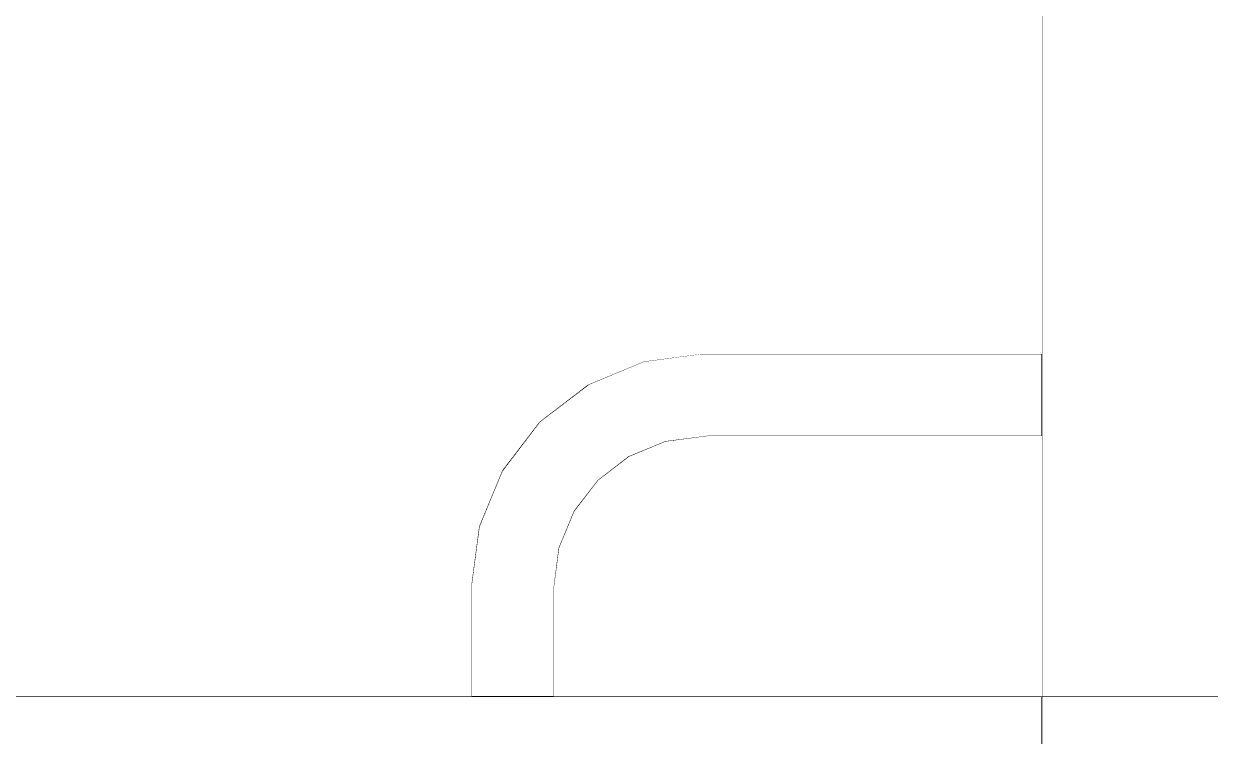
# Model space of a CAD drawing. Header units: millimetres. Extents: x -2171 to 1563, y -1758 to -1505.
# Drawn here: x -163.7505 to -163.4904, y -1729.1129 to -1728.9568 of the extents above; entities that cross this region are included whole.
import ezdxf

# ---------------------------------------------------------------- set-up
doc = ezdxf.new("R2010")
doc.units = ezdxf.units.MM
doc.linetypes.add('Wipeout_Contour', pattern=[1000, 0, -1000])
for name, color, linetype in [('Interior - Fixed Furniture', 7, 'Continuous'), ('Interior - Stair & Railing', 7, 'Continuous'), ('Structural - Bearing', 7, 'Continuous')]:
    doc.layers.add(name, color=color, linetype=linetype)
doc.layers.add('Interior - Fixed Furniture_Pen_No__4', color=8, linetype='Continuous', lineweight=9)
doc.layers.add('Structural - Bearing_Pen_No__88', color=7, linetype='Continuous', lineweight=13)
doc.layers.add('Interior - Stair & Railing_Pen_No__11', color=49, linetype='Continuous', lineweight=13, true_color=0x464646)

# ---------------------------------------------------------------- blocks, each defined once
blk = doc.blocks.new('Section Element_377_1')
at = {"layer": 'Interior - Fixed Furniture_Pen_No__4', "color": 8, "linetype": 'Continuous', "lineweight": 9}
for p, q in [((-10366.83, 25394), (-10367, 25394)), ((-10366.4, 25394), (-10366.83, 25394)), ((-10365.71, 25394), (-10366.4, 25394)), ((-10364.79, 25394), (-10365.71, 25394)), ((-10363.66, 25394), (-10364.79, 25394)), ((-10362.36, 25394), (-10363.66, 25394)), ((-10360.93, 25394), (-10362.36, 25394)), ((-10359.41, 25394), (-10360.93, 25394)), ((-10357.84, 25394), (-10359.41, 25394)), ((-10356.28, 25394), (-10357.84, 25394)), ((-10354.77, 25394), (-10356.28, 25394)), ((-10353.36, 25394), (-10354.77, 25394)), ((-10352.1, 25394), (-10353.36, 25394)), ((-10351.01, 25394), (-10352.1, 25394)), ((-10350.13, 25394), (-10351.01, 25394)), ((-10349.49, 25394), (-10350.13, 25394)), ((-10349.11, 25394), (-10349.49, 25394))]:
    blk.add_line(p, q, dxfattribs=at)
at = {"color": 254, "linetype": 'Wipeout_Contour', "lineweight": 0, "ltscale": 109815.459189}
blk.add_wipeout([(-10315.42, 25457.11), (-10315.41, 25457), (-10242, 25457), (-10242, 25457.11)], dxfattribs=at).dxf.layer = 'Interior - Fixed Furniture'
at = {"color": 254, "linetype": 'Wipeout_Contour', "lineweight": 0, "ltscale": 109816.378106}
blk.add_wipeout([(-10315.44, 25457.49), (-10315.42, 25457.11), (-10242, 25457.11), (-10242, 25457.49)], dxfattribs=at).dxf.layer = 'Interior - Fixed Furniture'
at = {"color": 254, "linetype": 'Wipeout_Contour', "lineweight": 0, "ltscale": 109818.290455}
blk.add_wipeout([(-10315.48, 25458.13), (-10315.44, 25457.49), (-10242, 25457.49), (-10242, 25458.13)], dxfattribs=at).dxf.layer = 'Interior - Fixed Furniture'
at = {"color": 254, "linetype": 'Wipeout_Contour', "lineweight": 0, "ltscale": 109821.138144}
blk.add_wipeout([(-10242, 25459.01), (-10315.54, 25459.01), (-10315.48, 25458.13), (-10242, 25458.13)], dxfattribs=at).dxf.layer = 'Interior - Fixed Furniture'
at = {"color": 254, "linetype": 'Wipeout_Contour', "lineweight": 0, "ltscale": 109824.83461}
blk.add_wipeout([(-10315.61, 25460.1), (-10315.54, 25459.01), (-10242, 25459.01), (-10242, 25460.1)], dxfattribs=at).dxf.layer = 'Interior - Fixed Furniture'
at = {"color": 254, "linetype": 'Wipeout_Contour', "lineweight": 0, "ltscale": 109875.057449}
blk.add_wipeout([(-10315.41, 25457), (-10315.42, 25457.11), (-10324.55, 25455.91), (-10324.52, 25455.8)], dxfattribs=at).dxf.layer = 'Interior - Fixed Furniture'
at = {"color": 254, "linetype": 'Wipeout_Contour', "lineweight": 0, "ltscale": 109829.267594}
blk.add_wipeout([(-10315.7, 25461.36), (-10315.61, 25460.1), (-10242, 25460.1), (-10242, 25461.36)], dxfattribs=at).dxf.layer = 'Interior - Fixed Furniture'
at = {"color": 254, "linetype": 'Wipeout_Contour', "lineweight": 0, "ltscale": 109876.010515}
blk.add_wipeout([(-10315.42, 25457.11), (-10315.44, 25457.49), (-10324.65, 25456.28), (-10324.55, 25455.91)], dxfattribs=at).dxf.layer = 'Interior - Fixed Furniture'
at = {"color": 254, "linetype": 'Wipeout_Contour', "lineweight": 0, "ltscale": 109834.302394}
blk.add_wipeout([(-10315.79, 25462.77), (-10315.7, 25461.36), (-10242, 25461.36), (-10242, 25462.77)], dxfattribs=at).dxf.layer = 'Interior - Fixed Furniture'
at = {"color": 254, "linetype": 'Wipeout_Contour', "lineweight": 0, "ltscale": 109877.996771}
blk.add_wipeout([(-10315.44, 25457.49), (-10315.48, 25458.13), (-10324.82, 25456.9), (-10324.65, 25456.28)], dxfattribs=at).dxf.layer = 'Interior - Fixed Furniture'
at = {"color": 254, "linetype": 'Wipeout_Contour', "lineweight": 0, "ltscale": 109839.786043}
blk.add_wipeout([(-10315.89, 25464.28), (-10315.79, 25462.77), (-10242, 25462.77), (-10242, 25464.28)], dxfattribs=at).dxf.layer = 'Interior - Fixed Furniture'
at = {"color": 254, "linetype": 'Wipeout_Contour', "lineweight": 0, "ltscale": 109880.95534}
blk.add_wipeout([(-10315.54, 25459.01), (-10325.04, 25457.75), (-10324.82, 25456.9), (-10315.48, 25458.13)], dxfattribs=at).dxf.layer = 'Interior - Fixed Furniture'
at = {"color": 254, "linetype": 'Wipeout_Contour', "lineweight": 0, "ltscale": 109845.551935}
blk.add_wipeout([(-10315.99, 25465.84), (-10315.89, 25464.28), (-10242, 25464.28), (-10242, 25465.84)], dxfattribs=at).dxf.layer = 'Interior - Fixed Furniture'
at = {"color": 254, "linetype": 'Wipeout_Contour', "lineweight": 0, "ltscale": 109884.796025}
blk.add_wipeout([(-10315.54, 25459.01), (-10315.61, 25460.1), (-10325.33, 25458.82), (-10325.04, 25457.75)], dxfattribs=at).dxf.layer = 'Interior - Fixed Furniture'
at = {"color": 254, "linetype": 'Wipeout_Contour', "lineweight": 0, "ltscale": 109879.560537}
blk.add_wipeout([(-10324.52, 25455.8), (-10324.55, 25455.91), (-10332.52, 25452.61), (-10332.46, 25452.51)], dxfattribs=at).dxf.layer = 'Interior - Fixed Furniture'
at = {"layer": 'Interior - Fixed Furniture_Pen_No__4', "color": 8, "linetype": 'Continuous', "lineweight": 9}
blk.add_line((-10242, 25457), (-10315.41, 25457), dxfattribs=at)
at = {"color": 254, "linetype": 'Wipeout_Contour', "lineweight": 0, "ltscale": 109851.424884}
blk.add_wipeout([(-10316.09, 25467.41), (-10315.99, 25465.84), (-10242, 25465.84), (-10242, 25467.41)], dxfattribs=at).dxf.layer = 'Interior - Fixed Furniture'
at = {"color": 254, "linetype": 'Wipeout_Contour', "lineweight": 0, "ltscale": 109889.401955}
blk.add_wipeout([(-10315.61, 25460.1), (-10315.7, 25461.36), (-10325.66, 25460.05), (-10325.33, 25458.82)], dxfattribs=at).dxf.layer = 'Interior - Fixed Furniture'
at = {"color": 254, "linetype": 'Wipeout_Contour', "lineweight": 0, "ltscale": 109880.534824}
blk.add_wipeout([(-10324.55, 25455.91), (-10324.65, 25456.28), (-10332.71, 25452.94), (-10332.52, 25452.61)], dxfattribs=at).dxf.layer = 'Interior - Fixed Furniture'
at = {"color": 254, "linetype": 'Wipeout_Contour', "lineweight": 0, "ltscale": 109857.226423}
blk.add_wipeout([(-10316.19, 25468.93), (-10316.09, 25467.41), (-10242, 25467.41), (-10242, 25468.93)], dxfattribs=at).dxf.layer = 'Interior - Fixed Furniture'
at = {"color": 254, "linetype": 'Wipeout_Contour', "lineweight": 0, "ltscale": 109894.633087}
blk.add_wipeout([(-10315.7, 25461.36), (-10315.79, 25462.77), (-10326.03, 25461.43), (-10325.66, 25460.05)], dxfattribs=at).dxf.layer = 'Interior - Fixed Furniture'
at = {"color": 254, "linetype": 'Wipeout_Contour', "lineweight": 0, "ltscale": 109882.567379}
blk.add_wipeout([(-10324.65, 25456.28), (-10324.82, 25456.9), (-10333.03, 25453.5), (-10332.71, 25452.94)], dxfattribs=at).dxf.layer = 'Interior - Fixed Furniture'
at = {"color": 254, "linetype": 'Wipeout_Contour', "lineweight": 0, "ltscale": 109862.780267}
blk.add_wipeout([(-10316.29, 25470.36), (-10316.19, 25468.93), (-10242, 25468.93), (-10242, 25470.36)], dxfattribs=at).dxf.layer = 'Interior - Fixed Furniture'
at = {"color": 254, "linetype": 'Wipeout_Contour', "lineweight": 0, "ltscale": 109900.330432}
blk.add_wipeout([(-10315.79, 25462.77), (-10315.89, 25464.28), (-10326.42, 25462.9), (-10326.03, 25461.43)], dxfattribs=at).dxf.layer = 'Interior - Fixed Furniture'
at = {"color": 254, "linetype": 'Wipeout_Contour', "lineweight": 0, "ltscale": 109885.596191}
blk.add_wipeout([(-10325.04, 25457.75), (-10333.47, 25454.26), (-10333.03, 25453.5), (-10324.82, 25456.9)], dxfattribs=at).dxf.layer = 'Interior - Fixed Furniture'
at = {"color": 254, "linetype": 'Wipeout_Contour', "lineweight": 0, "ltscale": 109867.917697}
blk.add_wipeout([(-10316.37, 25471.66), (-10316.29, 25470.36), (-10242, 25470.36), (-10242, 25471.66)], dxfattribs=at).dxf.layer = 'Interior - Fixed Furniture'
at = {"color": 254, "linetype": 'Wipeout_Contour', "lineweight": 0, "ltscale": 109906.320867}
blk.add_wipeout([(-10315.89, 25464.28), (-10315.99, 25465.84), (-10326.83, 25464.42), (-10326.42, 25462.9)], dxfattribs=at).dxf.layer = 'Interior - Fixed Furniture'
at = {"color": 254, "linetype": 'Wipeout_Contour', "lineweight": 0, "ltscale": 109889.528998}
blk.add_wipeout([(-10325.04, 25457.75), (-10325.33, 25458.82), (-10334.02, 25455.22), (-10333.47, 25454.26)], dxfattribs=at).dxf.layer = 'Interior - Fixed Furniture'
at = {"color": 254, "linetype": 'Wipeout_Contour', "lineweight": 0, "ltscale": 109874.864513}
blk.add_wipeout([(-10339.36, 25447.36), (-10339.28, 25447.28), (-10332.46, 25452.51), (-10332.52, 25452.61)], dxfattribs=at).dxf.layer = 'Interior - Fixed Furniture'
at = {"color": 254, "linetype": 'Wipeout_Contour', "lineweight": 0, "ltscale": 109872.482604}
blk.add_wipeout([(-10316.45, 25472.79), (-10316.37, 25471.66), (-10242, 25471.66), (-10242, 25472.79)], dxfattribs=at).dxf.layer = 'Interior - Fixed Furniture'
at = {"color": 254, "linetype": 'Wipeout_Contour', "lineweight": 0, "ltscale": 109912.422387}
blk.add_wipeout([(-10315.99, 25465.84), (-10316.09, 25467.41), (-10327.24, 25465.94), (-10326.83, 25464.42)], dxfattribs=at).dxf.layer = 'Interior - Fixed Furniture'
at = {"color": 254, "linetype": 'Wipeout_Contour', "lineweight": 0, "ltscale": 109894.246117}
blk.add_wipeout([(-10325.33, 25458.82), (-10325.66, 25460.05), (-10334.66, 25456.32), (-10334.02, 25455.22)], dxfattribs=at).dxf.layer = 'Interior - Fixed Furniture'
at = {"color": 254, "linetype": 'Wipeout_Contour', "lineweight": 0, "ltscale": 109875.803263}
blk.add_wipeout([(-10339.63, 25447.63), (-10339.36, 25447.36), (-10332.52, 25452.61), (-10332.71, 25452.94)], dxfattribs=at).dxf.layer = 'Interior - Fixed Furniture'
at = {"color": 254, "linetype": 'Wipeout_Contour', "lineweight": 0, "ltscale": 109876.336263}
blk.add_wipeout([(-10242, 25473.71), (-10316.51, 25473.71), (-10316.45, 25472.79), (-10242, 25472.79)], dxfattribs=at).dxf.layer = 'Interior - Fixed Furniture'
at = {"color": 254, "linetype": 'Wipeout_Contour', "lineweight": 0, "ltscale": 109918.449622}
blk.add_wipeout([(-10316.09, 25467.41), (-10316.19, 25468.93), (-10327.64, 25467.42), (-10327.24, 25465.94)], dxfattribs=at).dxf.layer = 'Interior - Fixed Furniture'
at = {"color": 254, "linetype": 'Wipeout_Contour', "lineweight": 0, "ltscale": 109899.604082}
blk.add_wipeout([(-10325.66, 25460.05), (-10326.03, 25461.43), (-10335.37, 25457.56), (-10334.66, 25456.32)], dxfattribs=at).dxf.layer = 'Interior - Fixed Furniture'
at = {"color": 254, "linetype": 'Wipeout_Contour', "lineweight": 0, "ltscale": 109877.762074}
blk.add_wipeout([(-10340.08, 25448.08), (-10339.63, 25447.63), (-10332.71, 25452.94), (-10333.03, 25453.5)], dxfattribs=at).dxf.layer = 'Interior - Fixed Furniture'
at = {"layer": 'Interior - Fixed Furniture_Pen_No__4', "color": 8, "linetype": 'Continuous', "lineweight": 9}
blk.add_line((-10315.41, 25457), (-10324.52, 25455.8), dxfattribs=at)
at = {"color": 254, "linetype": 'Wipeout_Contour', "lineweight": 0, "ltscale": 109879.361537}
blk.add_wipeout([(-10316.55, 25474.4), (-10316.51, 25473.71), (-10242, 25473.71), (-10242, 25474.4)], dxfattribs=at).dxf.layer = 'Interior - Fixed Furniture'
at = {"color": 254, "linetype": 'Wipeout_Contour', "lineweight": 0, "ltscale": 109924.21947}
blk.add_wipeout([(-10316.19, 25468.93), (-10316.29, 25470.36), (-10328.01, 25468.82), (-10327.64, 25467.42)], dxfattribs=at).dxf.layer = 'Interior - Fixed Furniture'
at = {"color": 254, "linetype": 'Wipeout_Contour', "lineweight": 0, "ltscale": 109905.440003}
blk.add_wipeout([(-10326.03, 25461.43), (-10326.42, 25462.9), (-10336.13, 25458.87), (-10335.37, 25457.56)], dxfattribs=at).dxf.layer = 'Interior - Fixed Furniture'
at = {"color": 254, "linetype": 'Wipeout_Contour', "lineweight": 0, "ltscale": 109880.681347}
blk.add_wipeout([(-10333.47, 25454.26), (-10340.71, 25448.71), (-10340.08, 25448.08), (-10333.03, 25453.5)], dxfattribs=at).dxf.layer = 'Interior - Fixed Furniture'
at = {"color": 254, "linetype": 'Wipeout_Contour', "lineweight": 0, "ltscale": 109881.466514}
blk.add_wipeout([(-10316.58, 25474.83), (-10316.55, 25474.4), (-10242, 25474.4), (-10242, 25474.83)], dxfattribs=at).dxf.layer = 'Interior - Fixed Furniture'
at = {"color": 254, "linetype": 'Wipeout_Contour', "lineweight": 0, "ltscale": 109929.556659}
blk.add_wipeout([(-10316.29, 25470.36), (-10316.37, 25471.66), (-10328.35, 25470.09), (-10328.01, 25468.82)], dxfattribs=at).dxf.layer = 'Interior - Fixed Furniture'
at = {"color": 254, "linetype": 'Wipeout_Contour', "lineweight": 0, "ltscale": 109911.576508}
blk.add_wipeout([(-10326.42, 25462.9), (-10326.83, 25464.42), (-10336.92, 25460.24), (-10336.13, 25458.87)], dxfattribs=at).dxf.layer = 'Interior - Fixed Furniture'
at = {"color": 254, "linetype": 'Wipeout_Contour', "lineweight": 0, "ltscale": 109884.472275}
blk.add_wipeout([(-10341.49, 25449.49), (-10340.71, 25448.71), (-10333.47, 25454.26), (-10334.02, 25455.22)], dxfattribs=at).dxf.layer = 'Interior - Fixed Furniture'
at = {"color": 254, "linetype": 'Wipeout_Contour', "lineweight": 0, "ltscale": 109861.58503}
blk.add_wipeout([(-10339.28, 25447.28), (-10339.36, 25447.36), (-10344.61, 25440.52), (-10344.51, 25440.46)], dxfattribs=at).dxf.layer = 'Interior - Fixed Furniture'
at = {"layer": 'Interior - Fixed Furniture_Pen_No__4', "color": 8, "linetype": 'Continuous', "lineweight": 9}
blk.add_line((-10324.52, 25455.8), (-10332.46, 25452.51), dxfattribs=at)
at = {"color": 254, "linetype": 'Wipeout_Contour', "lineweight": 0, "ltscale": 109882.587227}
blk.add_wipeout([(-10316.59, 25475), (-10316.58, 25474.83), (-10242, 25474.83), (-10242, 25475)], dxfattribs=at).dxf.layer = 'Interior - Fixed Furniture'
at = {"color": 254, "linetype": 'Wipeout_Contour', "lineweight": 0, "ltscale": 109934.299075}
blk.add_wipeout([(-10316.37, 25471.66), (-10316.45, 25472.79), (-10328.64, 25471.19), (-10328.35, 25470.09)], dxfattribs=at).dxf.layer = 'Interior - Fixed Furniture'
at = {"color": 254, "linetype": 'Wipeout_Contour', "lineweight": 0, "ltscale": 109917.827126}
blk.add_wipeout([(-10327.24, 25465.94), (-10337.71, 25461.6), (-10336.92, 25460.24), (-10326.83, 25464.42)], dxfattribs=at).dxf.layer = 'Interior - Fixed Furniture'
at = {"color": 254, "linetype": 'Wipeout_Contour', "lineweight": 0, "ltscale": 109889.019562}
blk.add_wipeout([(-10342.39, 25450.39), (-10341.49, 25449.49), (-10334.02, 25455.22), (-10334.66, 25456.32)], dxfattribs=at).dxf.layer = 'Interior - Fixed Furniture'
at = {"color": 254, "linetype": 'Wipeout_Contour', "lineweight": 0, "ltscale": 109862.424309}
blk.add_wipeout([(-10339.36, 25447.36), (-10339.63, 25447.63), (-10344.94, 25440.71), (-10344.61, 25440.52)], dxfattribs=at).dxf.layer = 'Interior - Fixed Furniture'
at = {"color": 254, "linetype": 'Wipeout_Contour', "lineweight": 0, "ltscale": 109938.302697}
blk.add_wipeout([(-10316.51, 25473.71), (-10328.88, 25472.08), (-10328.64, 25471.19), (-10316.45, 25472.79)], dxfattribs=at).dxf.layer = 'Interior - Fixed Furniture'
at = {"color": 254, "linetype": 'Wipeout_Contour', "lineweight": 0, "ltscale": 109924.00192}
blk.add_wipeout([(-10338.48, 25462.93), (-10337.71, 25461.6), (-10327.24, 25465.94), (-10327.64, 25467.42)], dxfattribs=at).dxf.layer = 'Interior - Fixed Furniture'
at = {"color": 254, "linetype": 'Wipeout_Contour', "lineweight": 0, "ltscale": 109894.18498}
blk.add_wipeout([(-10335.37, 25457.56), (-10343.4, 25451.4), (-10342.39, 25450.39), (-10334.66, 25456.32)], dxfattribs=at).dxf.layer = 'Interior - Fixed Furniture'
at = {"color": 254, "linetype": 'Wipeout_Contour', "lineweight": 0, "ltscale": 109864.176178}
blk.add_wipeout([(-10339.63, 25447.63), (-10340.08, 25448.08), (-10345.5, 25441.03), (-10344.94, 25440.71)], dxfattribs=at).dxf.layer = 'Interior - Fixed Furniture'
at = {"color": 254, "linetype": 'Wipeout_Contour', "lineweight": 0, "ltscale": 109941.445981}
blk.add_wipeout([(-10316.51, 25473.71), (-10316.55, 25474.4), (-10329.06, 25472.75), (-10328.88, 25472.08)], dxfattribs=at).dxf.layer = 'Interior - Fixed Furniture'
at = {"color": 254, "linetype": 'Wipeout_Contour', "lineweight": 0, "ltscale": 109929.913292}
blk.add_wipeout([(-10328.01, 25468.82), (-10339.2, 25464.18), (-10338.48, 25462.93), (-10327.64, 25467.42)], dxfattribs=at).dxf.layer = 'Interior - Fixed Furniture'
at = {"color": 254, "linetype": 'Wipeout_Contour', "lineweight": 0, "ltscale": 109899.811474}
blk.add_wipeout([(-10344.47, 25452.47), (-10343.4, 25451.4), (-10335.37, 25457.56), (-10336.13, 25458.87)], dxfattribs=at).dxf.layer = 'Interior - Fixed Furniture'
at = {"color": 254, "linetype": 'Wipeout_Contour', "lineweight": 0, "ltscale": 109866.787465}
blk.add_wipeout([(-10340.71, 25448.71), (-10346.26, 25441.47), (-10345.5, 25441.03), (-10340.08, 25448.08)], dxfattribs=at).dxf.layer = 'Interior - Fixed Furniture'
at = {"color": 254, "linetype": 'Wipeout_Contour', "lineweight": 0, "ltscale": 109943.633574}
blk.add_wipeout([(-10316.55, 25474.4), (-10316.58, 25474.83), (-10329.18, 25473.18), (-10329.06, 25472.75)], dxfattribs=at).dxf.layer = 'Interior - Fixed Furniture'
at = {"color": 254, "linetype": 'Wipeout_Contour', "lineweight": 0, "ltscale": 109935.381726}
blk.add_wipeout([(-10328.35, 25470.09), (-10339.86, 25465.32), (-10339.2, 25464.18), (-10328.01, 25468.82)], dxfattribs=at).dxf.layer = 'Interior - Fixed Furniture'
at = {"color": 254, "linetype": 'Wipeout_Contour', "lineweight": 0, "ltscale": 109905.728066}
blk.add_wipeout([(-10336.92, 25460.24), (-10345.59, 25453.59), (-10344.47, 25452.47), (-10336.13, 25458.87)], dxfattribs=at).dxf.layer = 'Interior - Fixed Furniture'
at = {"color": 254, "linetype": 'Wipeout_Contour', "lineweight": 0, "ltscale": 109870.178842}
blk.add_wipeout([(-10340.71, 25448.71), (-10341.49, 25449.49), (-10347.22, 25442.02), (-10346.26, 25441.47)], dxfattribs=at).dxf.layer = 'Interior - Fixed Furniture'
at = {"color": 254, "linetype": 'Wipeout_Contour', "lineweight": 0, "ltscale": 109944.799246}
blk.add_wipeout([(-10316.58, 25474.83), (-10316.59, 25475), (-10329.22, 25473.34), (-10329.18, 25473.18)], dxfattribs=at).dxf.layer = 'Interior - Fixed Furniture'
at = {"color": 254, "linetype": 'Wipeout_Contour', "lineweight": 0, "ltscale": 109940.241031}
blk.add_wipeout([(-10340.43, 25466.31), (-10339.86, 25465.32), (-10328.35, 25470.09), (-10328.64, 25471.19)], dxfattribs=at).dxf.layer = 'Interior - Fixed Furniture'
at = {"color": 254, "linetype": 'Wipeout_Contour', "lineweight": 0, "ltscale": 109911.754855}
blk.add_wipeout([(-10346.7, 25454.7), (-10345.59, 25453.59), (-10336.92, 25460.24), (-10337.71, 25461.6)], dxfattribs=at).dxf.layer = 'Interior - Fixed Furniture'
at = {"color": 254, "linetype": 'Wipeout_Contour', "lineweight": 0, "ltscale": 109874.247243}
blk.add_wipeout([(-10341.49, 25449.49), (-10342.39, 25450.39), (-10348.32, 25442.66), (-10347.22, 25442.02)], dxfattribs=at).dxf.layer = 'Interior - Fixed Furniture'
at = {"color": 254, "linetype": 'Wipeout_Contour', "lineweight": 0, "ltscale": 109840.624181}
blk.add_wipeout([(-10344.51, 25440.46), (-10344.61, 25440.52), (-10347.91, 25432.55), (-10347.8, 25432.52)], dxfattribs=at).dxf.layer = 'Interior - Fixed Furniture'
at = {"layer": 'Interior - Fixed Furniture_Pen_No__4', "color": 8, "linetype": 'Continuous', "lineweight": 9}
for p, q in [((-10242, 25475), (-10316.59, 25475)), ((-10332.46, 25452.51), (-10339.28, 25447.28))]:
    blk.add_line(p, q, dxfattribs=at)
at = {"color": 254, "linetype": 'Wipeout_Contour', "lineweight": 0, "ltscale": 109944.34371}
blk.add_wipeout([(-10340.89, 25467.11), (-10340.43, 25466.31), (-10328.64, 25471.19), (-10328.88, 25472.08)], dxfattribs=at).dxf.layer = 'Interior - Fixed Furniture'
at = {"color": 254, "linetype": 'Wipeout_Contour', "lineweight": 0, "ltscale": 109917.708787}
blk.add_wipeout([(-10337.71, 25461.6), (-10338.48, 25462.93), (-10347.79, 25455.79), (-10346.7, 25454.7)], dxfattribs=at).dxf.layer = 'Interior - Fixed Furniture'
at = {"color": 254, "linetype": 'Wipeout_Contour', "lineweight": 0, "ltscale": 109878.869007}
blk.add_wipeout([(-10342.39, 25450.39), (-10343.4, 25451.4), (-10349.56, 25443.37), (-10348.32, 25442.66)], dxfattribs=at).dxf.layer = 'Interior - Fixed Furniture'
at = {"color": 254, "linetype": 'Wipeout_Contour', "lineweight": 0, "ltscale": 109841.306573}
blk.add_wipeout([(-10344.61, 25440.52), (-10344.94, 25440.71), (-10348.28, 25432.65), (-10347.91, 25432.55)], dxfattribs=at).dxf.layer = 'Interior - Fixed Furniture'
at = {"color": 254, "linetype": 'Wipeout_Contour', "lineweight": 0, "ltscale": 109947.565116}
blk.add_wipeout([(-10341.24, 25467.71), (-10340.89, 25467.11), (-10328.88, 25472.08), (-10329.06, 25472.75)], dxfattribs=at).dxf.layer = 'Interior - Fixed Furniture'
at = {"color": 254, "linetype": 'Wipeout_Contour', "lineweight": 0, "ltscale": 109923.40889}
blk.add_wipeout([(-10338.48, 25462.93), (-10339.2, 25464.18), (-10348.81, 25456.81), (-10347.79, 25455.79)], dxfattribs=at).dxf.layer = 'Interior - Fixed Furniture'
at = {"color": 254, "linetype": 'Wipeout_Contour', "lineweight": 0, "ltscale": 109883.90365}
blk.add_wipeout([(-10343.4, 25451.4), (-10344.47, 25452.47), (-10350.87, 25444.13), (-10349.56, 25443.37)], dxfattribs=at).dxf.layer = 'Interior - Fixed Furniture'
at = {"color": 254, "linetype": 'Wipeout_Contour', "lineweight": 0, "ltscale": 109842.732046}
blk.add_wipeout([(-10344.94, 25440.71), (-10345.5, 25441.03), (-10348.9, 25432.82), (-10348.28, 25432.65)], dxfattribs=at).dxf.layer = 'Interior - Fixed Furniture'
at = {"color": 254, "linetype": 'Wipeout_Contour', "lineweight": 0, "ltscale": 109949.807501}
blk.add_wipeout([(-10329.18, 25473.18), (-10341.46, 25468.09), (-10341.24, 25467.71), (-10329.06, 25472.75)], dxfattribs=at).dxf.layer = 'Interior - Fixed Furniture'
at = {"color": 254, "linetype": 'Wipeout_Contour', "lineweight": 0, "ltscale": 109928.681988}
blk.add_wipeout([(-10339.2, 25464.18), (-10339.86, 25465.32), (-10349.74, 25457.74), (-10348.81, 25456.81)], dxfattribs=at).dxf.layer = 'Interior - Fixed Furniture'
at = {"color": 254, "linetype": 'Wipeout_Contour', "lineweight": 0, "ltscale": 109889.198134}
blk.add_wipeout([(-10344.47, 25452.47), (-10345.59, 25453.59), (-10352.24, 25444.92), (-10350.87, 25444.13)], dxfattribs=at).dxf.layer = 'Interior - Fixed Furniture'
at = {"color": 254, "linetype": 'Wipeout_Contour', "lineweight": 0, "ltscale": 109844.857475}
blk.add_wipeout([(-10346.26, 25441.47), (-10349.75, 25433.04), (-10348.9, 25432.82), (-10345.5, 25441.03)], dxfattribs=at).dxf.layer = 'Interior - Fixed Furniture'
at = {"color": 254, "linetype": 'Wipeout_Contour', "lineweight": 0, "ltscale": 109951.002799}
blk.add_wipeout([(-10329.22, 25473.34), (-10341.54, 25468.23), (-10341.46, 25468.09), (-10329.18, 25473.18)], dxfattribs=at).dxf.layer = 'Interior - Fixed Furniture'
at = {"color": 254, "linetype": 'Wipeout_Contour', "lineweight": 0, "ltscale": 109933.367877}
blk.add_wipeout([(-10339.86, 25465.32), (-10340.43, 25466.31), (-10350.54, 25458.54), (-10349.74, 25457.74)], dxfattribs=at).dxf.layer = 'Interior - Fixed Furniture'
at = {"color": 254, "linetype": 'Wipeout_Contour', "lineweight": 0, "ltscale": 109894.591533}
blk.add_wipeout([(-10345.59, 25453.59), (-10346.7, 25454.7), (-10353.6, 25445.71), (-10352.24, 25444.92)], dxfattribs=at).dxf.layer = 'Interior - Fixed Furniture'
at = {"color": 254, "linetype": 'Wipeout_Contour', "lineweight": 0, "ltscale": 109847.618411}
blk.add_wipeout([(-10346.26, 25441.47), (-10347.22, 25442.02), (-10350.82, 25433.33), (-10349.75, 25433.04)], dxfattribs=at).dxf.layer = 'Interior - Fixed Furniture'
at = {"layer": 'Interior - Fixed Furniture_Pen_No__4', "color": 8, "linetype": 'Continuous', "lineweight": 9}
for p, q in [((-10316.59, 25475), (-10329.22, 25473.34)), ((-10339.28, 25447.28), (-10344.51, 25440.46))]:
    blk.add_line(p, q, dxfattribs=at)
at = {"color": 254, "linetype": 'Wipeout_Contour', "lineweight": 0, "ltscale": 109937.324211}
blk.add_wipeout([(-10340.89, 25467.11), (-10351.2, 25459.2), (-10350.54, 25458.54), (-10340.43, 25466.31)], dxfattribs=at).dxf.layer = 'Interior - Fixed Furniture'
at = {"color": 254, "linetype": 'Wipeout_Contour', "lineweight": 0, "ltscale": 109899.919922}
blk.add_wipeout([(-10346.7, 25454.7), (-10347.79, 25455.79), (-10354.93, 25446.48), (-10353.6, 25445.71)], dxfattribs=at).dxf.layer = 'Interior - Fixed Furniture'
at = {"color": 254, "linetype": 'Wipeout_Contour', "lineweight": 0, "ltscale": 109850.931028}
blk.add_wipeout([(-10347.22, 25442.02), (-10348.32, 25442.66), (-10352.05, 25433.66), (-10350.82, 25433.33)], dxfattribs=at).dxf.layer = 'Interior - Fixed Furniture'
at = {"color": 254, "linetype": 'Wipeout_Contour', "lineweight": 0, "ltscale": 109940.430818}
blk.add_wipeout([(-10340.89, 25467.11), (-10341.24, 25467.71), (-10351.69, 25459.69), (-10351.2, 25459.2)], dxfattribs=at).dxf.layer = 'Interior - Fixed Furniture'
at = {"color": 254, "linetype": 'Wipeout_Contour', "lineweight": 0, "ltscale": 109905.021359}
blk.add_wipeout([(-10347.79, 25455.79), (-10348.81, 25456.81), (-10356.18, 25447.2), (-10354.93, 25446.48)], dxfattribs=at).dxf.layer = 'Interior - Fixed Furniture'
at = {"color": 254, "linetype": 'Wipeout_Contour', "lineweight": 0, "ltscale": 109854.694689}
blk.add_wipeout([(-10348.32, 25442.66), (-10349.56, 25443.37), (-10353.43, 25434.03), (-10352.05, 25433.66)], dxfattribs=at).dxf.layer = 'Interior - Fixed Furniture'
at = {"color": 254, "linetype": 'Wipeout_Contour', "lineweight": 0, "ltscale": 109942.593356}
blk.add_wipeout([(-10341.24, 25467.71), (-10341.46, 25468.09), (-10352, 25460), (-10351.69, 25459.69)], dxfattribs=at).dxf.layer = 'Interior - Fixed Furniture'
at = {"color": 254, "linetype": 'Wipeout_Contour', "lineweight": 0, "ltscale": 109909.740809}
blk.add_wipeout([(-10348.81, 25456.81), (-10349.74, 25457.74), (-10357.32, 25447.86), (-10356.18, 25447.2)], dxfattribs=at).dxf.layer = 'Interior - Fixed Furniture'
at = {"color": 254, "linetype": 'Wipeout_Contour', "lineweight": 0, "ltscale": 109858.795006}
blk.add_wipeout([(-10349.56, 25443.37), (-10350.87, 25444.13), (-10354.9, 25434.42), (-10353.43, 25434.03)], dxfattribs=at).dxf.layer = 'Interior - Fixed Furniture'
at = {"color": 254, "linetype": 'Wipeout_Contour', "lineweight": 0, "ltscale": 109812.379411}
blk.add_wipeout([(-10347.8, 25432.52), (-10347.91, 25432.55), (-10349.11, 25423.42), (-10349, 25423.41)], dxfattribs=at).dxf.layer = 'Interior - Fixed Furniture'
at = {"color": 254, "linetype": 'Wipeout_Contour', "lineweight": 0, "ltscale": 109943.746175}
blk.add_wipeout([(-10341.46, 25468.09), (-10341.54, 25468.23), (-10352.12, 25460.12), (-10352, 25460)], dxfattribs=at).dxf.layer = 'Interior - Fixed Furniture'
at = {"color": 254, "linetype": 'Wipeout_Contour', "lineweight": 0, "ltscale": 109913.934854}
blk.add_wipeout([(-10349.74, 25457.74), (-10350.54, 25458.54), (-10358.31, 25448.43), (-10357.32, 25447.86)], dxfattribs=at).dxf.layer = 'Interior - Fixed Furniture'
at = {"color": 254, "linetype": 'Wipeout_Contour', "lineweight": 0, "ltscale": 109863.107339}
blk.add_wipeout([(-10350.87, 25444.13), (-10352.24, 25444.92), (-10356.42, 25434.83), (-10354.9, 25434.42)], dxfattribs=at).dxf.layer = 'Interior - Fixed Furniture'
at = {"color": 254, "linetype": 'Wipeout_Contour', "lineweight": 0, "ltscale": 109812.887479}
blk.add_wipeout([(-10347.91, 25432.55), (-10348.28, 25432.65), (-10349.49, 25423.44), (-10349.11, 25423.42)], dxfattribs=at).dxf.layer = 'Interior - Fixed Furniture'
at = {"layer": 'Interior - Fixed Furniture_Pen_No__4', "color": 8, "linetype": 'Continuous', "lineweight": 9}
blk.add_line((-10329.22, 25473.34), (-10341.54, 25468.23), dxfattribs=at)
at = {"color": 254, "linetype": 'Wipeout_Contour', "lineweight": 0, "ltscale": 109917.476053}
blk.add_wipeout([(-10351.2, 25459.2), (-10359.11, 25448.89), (-10358.31, 25448.43), (-10350.54, 25458.54)], dxfattribs=at).dxf.layer = 'Interior - Fixed Furniture'
at = {"color": 254, "linetype": 'Wipeout_Contour', "lineweight": 0, "ltscale": 109867.500594}
blk.add_wipeout([(-10352.24, 25444.92), (-10353.6, 25445.71), (-10357.94, 25435.24), (-10356.42, 25434.83)], dxfattribs=at).dxf.layer = 'Interior - Fixed Furniture'
at = {"color": 254, "linetype": 'Wipeout_Contour', "lineweight": 0, "ltscale": 109813.948812}
blk.add_wipeout([(-10348.28, 25432.65), (-10348.9, 25432.82), (-10350.13, 25423.48), (-10349.49, 25423.44)], dxfattribs=at).dxf.layer = 'Interior - Fixed Furniture'
at = {"color": 254, "linetype": 'Wipeout_Contour', "lineweight": 0, "ltscale": 109920.256811}
blk.add_wipeout([(-10351.2, 25459.2), (-10351.69, 25459.69), (-10359.71, 25449.24), (-10359.11, 25448.89)], dxfattribs=at).dxf.layer = 'Interior - Fixed Furniture'
at = {"color": 254, "linetype": 'Wipeout_Contour', "lineweight": 0, "ltscale": 109871.841209}
blk.add_wipeout([(-10353.6, 25445.71), (-10354.93, 25446.48), (-10359.42, 25435.64), (-10357.94, 25435.24)], dxfattribs=at).dxf.layer = 'Interior - Fixed Furniture'
at = {"color": 254, "linetype": 'Wipeout_Contour', "lineweight": 0, "ltscale": 109815.531465}
blk.add_wipeout([(-10349.75, 25433.04), (-10351.01, 25423.54), (-10350.13, 25423.48), (-10348.9, 25432.82)], dxfattribs=at).dxf.layer = 'Interior - Fixed Furniture'
at = {"layer": 'Interior - Fixed Furniture_Pen_No__4', "color": 8, "linetype": 'Continuous', "lineweight": 9}
blk.add_line((-10344.51, 25440.46), (-10347.8, 25432.52), dxfattribs=at)
at = {"color": 254, "linetype": 'Wipeout_Contour', "lineweight": 0, "ltscale": 109922.192652}
blk.add_wipeout([(-10351.69, 25459.69), (-10352, 25460), (-10360.09, 25449.46), (-10359.71, 25449.24)], dxfattribs=at).dxf.layer = 'Interior - Fixed Furniture'
at = {"color": 254, "linetype": 'Wipeout_Contour', "lineweight": 0, "ltscale": 109875.997223}
blk.add_wipeout([(-10354.93, 25446.48), (-10356.18, 25447.2), (-10360.82, 25436.01), (-10359.42, 25435.64)], dxfattribs=at).dxf.layer = 'Interior - Fixed Furniture'
at = {"color": 254, "linetype": 'Wipeout_Contour', "lineweight": 0, "ltscale": 109817.587547}
blk.add_wipeout([(-10349.75, 25433.04), (-10350.82, 25433.33), (-10352.1, 25423.61), (-10351.01, 25423.54)], dxfattribs=at).dxf.layer = 'Interior - Fixed Furniture'
at = {"color": 254, "linetype": 'Wipeout_Contour', "lineweight": 0, "ltscale": 109923.224782}
blk.add_wipeout([(-10352, 25460), (-10352.12, 25460.12), (-10360.23, 25449.54), (-10360.09, 25449.46)], dxfattribs=at).dxf.layer = 'Interior - Fixed Furniture'
at = {"color": 254, "linetype": 'Wipeout_Contour', "lineweight": 0, "ltscale": 109879.842291}
blk.add_wipeout([(-10356.18, 25447.2), (-10357.32, 25447.86), (-10362.09, 25436.35), (-10360.82, 25436.01)], dxfattribs=at).dxf.layer = 'Interior - Fixed Furniture'
at = {"color": 254, "linetype": 'Wipeout_Contour', "lineweight": 0, "ltscale": 109820.054711}
blk.add_wipeout([(-10350.82, 25433.33), (-10352.05, 25433.66), (-10353.36, 25423.7), (-10352.1, 25423.61)], dxfattribs=at).dxf.layer = 'Interior - Fixed Furniture'
at = {"color": 254, "linetype": 'Wipeout_Contour', "lineweight": 0, "ltscale": 109753.019556}
blk.add_wipeout([(-10349.11, 25423.42), (-10349.11, 25400), (-10349, 25400), (-10349, 25423.41)], dxfattribs=at).dxf.layer = 'Interior - Fixed Furniture'
at = {"layer": 'Interior - Fixed Furniture_Pen_No__4', "color": 8, "linetype": 'Continuous', "lineweight": 9}
blk.add_line((-10341.54, 25468.23), (-10352.12, 25460.12), dxfattribs=at)
at = {"color": 254, "linetype": 'Wipeout_Contour', "lineweight": 0, "ltscale": 109883.259519}
blk.add_wipeout([(-10357.32, 25447.86), (-10358.31, 25448.43), (-10363.19, 25436.64), (-10362.09, 25436.35)], dxfattribs=at).dxf.layer = 'Interior - Fixed Furniture'
at = {"color": 254, "linetype": 'Wipeout_Contour', "lineweight": 0, "ltscale": 109822.858066}
blk.add_wipeout([(-10352.05, 25433.66), (-10353.43, 25434.03), (-10354.77, 25423.79), (-10353.36, 25423.7)], dxfattribs=at).dxf.layer = 'Interior - Fixed Furniture'
at = {"color": 254, "linetype": 'Wipeout_Contour', "lineweight": 0, "ltscale": 109753.417405}
blk.add_wipeout([(-10349.49, 25423.44), (-10349.49, 25400), (-10349.11, 25400), (-10349.11, 25423.42)], dxfattribs=at).dxf.layer = 'Interior - Fixed Furniture'
at = {"color": 254, "linetype": 'Wipeout_Contour', "lineweight": 0, "ltscale": 109886.145025}
blk.add_wipeout([(-10359.11, 25448.89), (-10364.08, 25436.88), (-10363.19, 25436.64), (-10358.31, 25448.43)], dxfattribs=at).dxf.layer = 'Interior - Fixed Furniture'
at = {"color": 254, "linetype": 'Wipeout_Contour', "lineweight": 0, "ltscale": 109825.91246}
blk.add_wipeout([(-10353.43, 25434.03), (-10354.9, 25434.42), (-10356.28, 25423.89), (-10354.77, 25423.79)], dxfattribs=at).dxf.layer = 'Interior - Fixed Furniture'
at = {"color": 254, "linetype": 'Wipeout_Contour', "lineweight": 0, "ltscale": 109754.246202}
blk.add_wipeout([(-10350.13, 25423.48), (-10350.13, 25400), (-10349.49, 25400), (-10349.49, 25423.44)], dxfattribs=at).dxf.layer = 'Interior - Fixed Furniture'
at = {"color": 254, "linetype": 'Wipeout_Contour', "lineweight": 0, "ltscale": 109888.411094}
blk.add_wipeout([(-10359.11, 25448.89), (-10359.71, 25449.24), (-10364.75, 25437.06), (-10364.08, 25436.88)], dxfattribs=at).dxf.layer = 'Interior - Fixed Furniture'
at = {"color": 254, "linetype": 'Wipeout_Contour', "lineweight": 0, "ltscale": 109829.125079}
blk.add_wipeout([(-10354.9, 25434.42), (-10356.42, 25434.83), (-10357.84, 25423.99), (-10356.28, 25423.89)], dxfattribs=at).dxf.layer = 'Interior - Fixed Furniture'
at = {"color": 254, "linetype": 'Wipeout_Contour', "lineweight": 0, "ltscale": 109755.480808}
blk.add_wipeout([(-10351.01, 25400), (-10350.13, 25400), (-10350.13, 25423.48), (-10351.01, 25423.54)], dxfattribs=at).dxf.layer = 'Interior - Fixed Furniture'
at = {"layer": 'Interior - Fixed Furniture_Pen_No__4', "color": 8, "linetype": 'Continuous', "lineweight": 9}
for p, q in [((-10347.8, 25432.52), (-10349, 25423.41)), ((-10349, 25423.41), (-10349, 25394))]:
    blk.add_line(p, q, dxfattribs=at)
at = {"color": 254, "linetype": 'Wipeout_Contour', "lineweight": 0, "ltscale": 109889.988847}
blk.add_wipeout([(-10359.71, 25449.24), (-10360.09, 25449.46), (-10365.18, 25437.18), (-10364.75, 25437.06)], dxfattribs=at).dxf.layer = 'Interior - Fixed Furniture'
at = {"color": 254, "linetype": 'Wipeout_Contour', "lineweight": 0, "ltscale": 109832.398276}
blk.add_wipeout([(-10356.42, 25434.83), (-10357.94, 25435.24), (-10359.41, 25424.09), (-10357.84, 25423.99)], dxfattribs=at).dxf.layer = 'Interior - Fixed Furniture'
at = {"color": 254, "linetype": 'Wipeout_Contour', "lineweight": 0, "ltscale": 109757.083761}
blk.add_wipeout([(-10352.1, 25423.61), (-10352.1, 25400), (-10351.01, 25400), (-10351.01, 25423.54)], dxfattribs=at).dxf.layer = 'Interior - Fixed Furniture'
at = {"color": 254, "linetype": 'Wipeout_Contour', "lineweight": 0, "ltscale": 109890.830334}
blk.add_wipeout([(-10360.09, 25449.46), (-10360.23, 25449.54), (-10365.34, 25437.22), (-10365.18, 25437.18)], dxfattribs=at).dxf.layer = 'Interior - Fixed Furniture'
at = {"color": 254, "linetype": 'Wipeout_Contour', "lineweight": 0, "ltscale": 109835.63254}
blk.add_wipeout([(-10357.94, 25435.24), (-10359.42, 25435.64), (-10360.93, 25424.19), (-10359.41, 25424.09)], dxfattribs=at).dxf.layer = 'Interior - Fixed Furniture'
at = {"color": 254, "linetype": 'Wipeout_Contour', "lineweight": 0, "ltscale": 109759.006484}
blk.add_wipeout([(-10353.36, 25423.7), (-10353.36, 25400), (-10352.1, 25400), (-10352.1, 25423.61)], dxfattribs=at).dxf.layer = 'Interior - Fixed Furniture'
at = {"layer": 'Interior - Fixed Furniture_Pen_No__4', "color": 8, "linetype": 'Continuous', "lineweight": 9}
blk.add_line((-10352.12, 25460.12), (-10360.23, 25449.54), dxfattribs=at)
at = {"color": 254, "linetype": 'Wipeout_Contour', "lineweight": 0, "ltscale": 109838.729527}
blk.add_wipeout([(-10359.42, 25435.64), (-10360.82, 25436.01), (-10362.36, 25424.29), (-10360.93, 25424.19)], dxfattribs=at).dxf.layer = 'Interior - Fixed Furniture'
at = {"color": 254, "linetype": 'Wipeout_Contour', "lineweight": 0, "ltscale": 109761.190579}
blk.add_wipeout([(-10354.77, 25423.79), (-10354.77, 25400), (-10353.36, 25400), (-10353.36, 25423.7)], dxfattribs=at).dxf.layer = 'Interior - Fixed Furniture'
at = {"color": 254, "linetype": 'Wipeout_Contour', "lineweight": 0, "ltscale": 109841.595056}
blk.add_wipeout([(-10360.82, 25436.01), (-10362.09, 25436.35), (-10363.66, 25424.37), (-10362.36, 25424.29)], dxfattribs=at).dxf.layer = 'Interior - Fixed Furniture'
at = {"color": 254, "linetype": 'Wipeout_Contour', "lineweight": 0, "ltscale": 109763.569751}
blk.add_wipeout([(-10356.28, 25423.89), (-10356.28, 25400), (-10354.77, 25400), (-10354.77, 25423.79)], dxfattribs=at).dxf.layer = 'Interior - Fixed Furniture'
at = {"color": 254, "linetype": 'Wipeout_Contour', "lineweight": 0, "ltscale": 109844.141969}
blk.add_wipeout([(-10362.09, 25436.35), (-10363.19, 25436.64), (-10364.79, 25424.45), (-10363.66, 25424.37)], dxfattribs=at).dxf.layer = 'Interior - Fixed Furniture'
at = {"color": 254, "linetype": 'Wipeout_Contour', "lineweight": 0, "ltscale": 109766.071782}
blk.add_wipeout([(-10357.84, 25423.99), (-10357.84, 25400), (-10356.28, 25400), (-10356.28, 25423.89)], dxfattribs=at).dxf.layer = 'Interior - Fixed Furniture'
at = {"color": 254, "linetype": 'Wipeout_Contour', "lineweight": 0, "ltscale": 109846.292789}
blk.add_wipeout([(-10364.08, 25436.88), (-10365.71, 25424.51), (-10364.79, 25424.45), (-10363.19, 25436.64)], dxfattribs=at).dxf.layer = 'Interior - Fixed Furniture'
at = {"color": 254, "linetype": 'Wipeout_Contour', "lineweight": 0, "ltscale": 109768.620693}
blk.add_wipeout([(-10359.41, 25424.09), (-10359.41, 25400), (-10357.84, 25400), (-10357.84, 25423.99)], dxfattribs=at).dxf.layer = 'Interior - Fixed Furniture'
at = {"color": 254, "linetype": 'Wipeout_Contour', "lineweight": 0, "ltscale": 109847.982071}
blk.add_wipeout([(-10364.08, 25436.88), (-10364.75, 25437.06), (-10366.4, 25424.55), (-10365.71, 25424.51)], dxfattribs=at).dxf.layer = 'Interior - Fixed Furniture'
at = {"color": 254, "linetype": 'Wipeout_Contour', "lineweight": 0, "ltscale": 109771.13898}
blk.add_wipeout([(-10360.93, 25424.19), (-10360.93, 25400), (-10359.41, 25400), (-10359.41, 25424.09)], dxfattribs=at).dxf.layer = 'Interior - Fixed Furniture'
at = {"color": 254, "linetype": 'Wipeout_Contour', "lineweight": 0, "ltscale": 109849.158391}
blk.add_wipeout([(-10364.75, 25437.06), (-10365.18, 25437.18), (-10366.83, 25424.58), (-10366.4, 25424.55)], dxfattribs=at).dxf.layer = 'Interior - Fixed Furniture'
at = {"color": 254, "linetype": 'Wipeout_Contour', "lineweight": 0, "ltscale": 109773.550153}
blk.add_wipeout([(-10362.36, 25424.29), (-10362.36, 25400), (-10360.93, 25400), (-10360.93, 25424.19)], dxfattribs=at).dxf.layer = 'Interior - Fixed Furniture'
at = {"color": 254, "linetype": 'Wipeout_Contour', "lineweight": 0, "ltscale": 109849.785898}
blk.add_wipeout([(-10365.18, 25437.18), (-10365.34, 25437.22), (-10367, 25424.59), (-10366.83, 25424.58)], dxfattribs=at).dxf.layer = 'Interior - Fixed Furniture'
at = {"color": 254, "linetype": 'Wipeout_Contour', "lineweight": 0, "ltscale": 109775.780886}
blk.add_wipeout([(-10363.66, 25424.37), (-10363.66, 25400), (-10362.36, 25400), (-10362.36, 25424.29)], dxfattribs=at).dxf.layer = 'Interior - Fixed Furniture'
at = {"layer": 'Interior - Fixed Furniture_Pen_No__4', "color": 8, "linetype": 'Continuous', "lineweight": 9}
blk.add_line((-10360.23, 25449.54), (-10365.34, 25437.22), dxfattribs=at)
at = {"color": 254, "linetype": 'Wipeout_Contour', "lineweight": 0, "ltscale": 109777.763321}
blk.add_wipeout([(-10364.79, 25424.45), (-10364.79, 25400), (-10363.66, 25400), (-10363.66, 25424.37)], dxfattribs=at).dxf.layer = 'Interior - Fixed Furniture'
at = {"color": 254, "linetype": 'Wipeout_Contour', "lineweight": 0, "ltscale": 109779.437175}
blk.add_wipeout([(-10365.71, 25424.51), (-10365.71, 25400), (-10364.79, 25400), (-10364.79, 25424.45)], dxfattribs=at).dxf.layer = 'Interior - Fixed Furniture'
at = {"color": 254, "linetype": 'Wipeout_Contour', "lineweight": 0, "ltscale": 109780.751487}
blk.add_wipeout([(-10366.4, 25424.55), (-10366.4, 25400), (-10365.71, 25400), (-10365.71, 25424.51)], dxfattribs=at).dxf.layer = 'Interior - Fixed Furniture'
at = {"color": 254, "linetype": 'Wipeout_Contour', "lineweight": 0, "ltscale": 109781.666265}
blk.add_wipeout([(-10366.83, 25424.58), (-10366.83, 25400), (-10366.4, 25400), (-10366.4, 25424.55)], dxfattribs=at).dxf.layer = 'Interior - Fixed Furniture'
at = {"color": 254, "linetype": 'Wipeout_Contour', "lineweight": 0, "ltscale": 109782.153669}
blk.add_wipeout([(-10367, 25424.59), (-10367, 25400), (-10366.83, 25400), (-10366.83, 25424.58)], dxfattribs=at).dxf.layer = 'Interior - Fixed Furniture'
at = {"layer": 'Interior - Fixed Furniture_Pen_No__4', "color": 8, "linetype": 'Continuous', "lineweight": 9}
for p, q in [((-10365.34, 25437.22), (-10367, 25424.59)), ((-10367, 25424.59), (-10367, 25394))]:
    blk.add_line(p, q, dxfattribs=at)
blk = doc.blocks.new('Section Element_378_1')
at = {"color": 254, "linetype": 'Wipeout_Contour', "lineweight": 0, "ltscale": 119349.026722}
blk.add_wipeout([(-21258.76, 25400), (-21258.76, 24520), (-9994, 24520), (-9994, 25400)], dxfattribs=at).dxf.layer = 'Interior - Stair & Railing'
at = {"layer": 'Interior - Stair & Railing_Pen_No__11', "color": 49, "linetype": 'Continuous', "lineweight": 13, "true_color": 0x464646}
blk.add_line((-9994, 25400), (-21258.76, 25400), dxfattribs=at)
blk = doc.blocks.new('Section Element_381_1')
at = {"color": 254, "linetype": 'Wipeout_Contour', "lineweight": 0, "ltscale": 111485.658198}
blk.add_wipeout([(-10092, 26500), (-10242, 26500), (-10242, 25400), (-10092, 25400)], dxfattribs=at).dxf.layer = 'Structural - Bearing'
at = {"layer": 'Structural - Bearing_Pen_No__88', "color": 7, "linetype": 'Continuous', "lineweight": 13}
blk.add_line((-10242, 24520), (-10242, 26500), dxfattribs=at)
blk = doc.blocks.new('Section Element_400_1')
at = {"color": 254, "linetype": 'Wipeout_Contour', "lineweight": 0, "ltscale": 331733.701715}
blk.add_wipeout([(-11410.6, 26170), (-11410.6, 25400), (-10367, 25400), (-10367, 25424.59), (-10365.34, 25437.22), (-10360.23, 25449.54), (-10352.12, 25460.12), (-10341.54, 25468.23), (-10329.22, 25473.34), (-10316.59, 25475), (-10242, 25475), (-10242, 26170)], dxfattribs=at).dxf.layer = 'Structural - Bearing'
at = {"color": 254, "linetype": 'Wipeout_Contour', "lineweight": 0, "ltscale": 274499.224435}
blk.add_wipeout([(-10347.8, 25432.52), (-10349, 25423.41), (-10349, 25400), (-10242, 25400), (-10242, 25457), (-10315.41, 25457), (-10324.52, 25455.8), (-10332.46, 25452.51), (-10339.28, 25447.28), (-10344.51, 25440.46)], dxfattribs=at).dxf.layer = 'Structural - Bearing'

msp = doc.modelspace()

# ---------------------------------------------------------------- block references
at = {"layer": 'Interior - Fixed Furniture', "lineweight": 0, "xscale": 0.001, "yscale": 0.001, "zscale": 0.001}
msp.add_blockref('Section Element_377_1', (-153.28531, -1754.50411), dxfattribs=at)

# ---------------------------------------------------------------- next in the draw order: block references
at = {"layer": 'Interior - Stair & Railing', "lineweight": 0, "xscale": 0.001, "yscale": 0.001, "zscale": 0.001}
msp.add_blockref('Section Element_378_1', (-153.28531, -1754.50411), dxfattribs=at)

# ---------------------------------------------------------------- next in the draw order: block references
at = {"layer": 'Structural - Bearing', "lineweight": 0, "xscale": 0.001, "yscale": 0.001, "zscale": 0.001}
msp.add_blockref('Section Element_381_1', (-153.28531, -1754.50411), dxfattribs=at)

# ---------------------------------------------------------------- next in the draw order: block references
msp.add_blockref('Section Element_400_1', (-153.28531, -1754.50411), dxfattribs=at)

doc.saveas('drawing.dxf')
